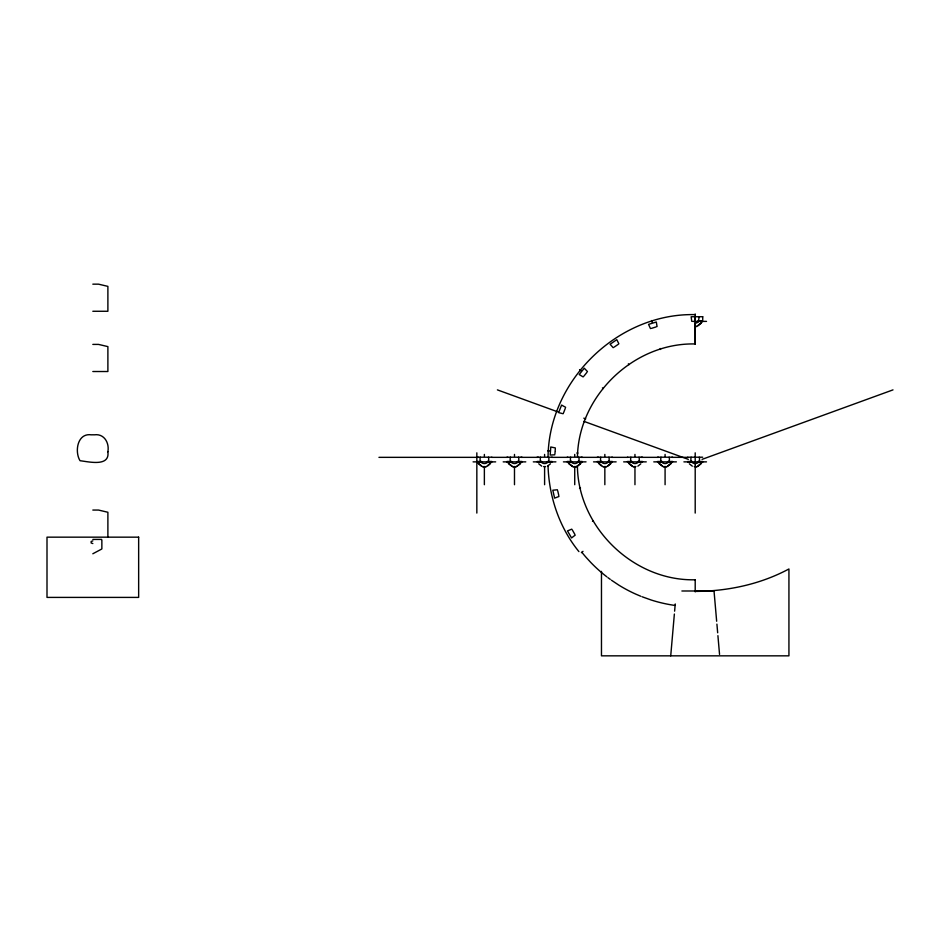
<?xml version="1.0" encoding="UTF-8"?>
<svg xmlns="http://www.w3.org/2000/svg" width="940" height="940" viewBox="0 0 940 940"><rect width="100%" height="100%" fill="white"/><g stroke="black" fill="none" stroke-linecap="round" stroke-linejoin="round"><path stroke-width="1.41" d="M702.732 319.659L702.732 316.733M699.254 316.733L698.161 322.173L695.212 323.442M488.424 457.204C490.88 465.7 477.849 465.7 480.316 457.204M518.539 457.204C521.007 465.7 507.964 465.7 510.432 457.204M548.654 457.204C551.122 465.7 538.091 465.7 540.547 457.204M577.454 456.723C578.652 395.611 634.018 342.489 695.201 343.958L695.201 318.272L695.201 320.094M578.782 457.204C581.237 465.7 568.207 465.7 570.674 457.204M608.897 457.204C611.364 465.7 598.322 465.7 600.789 457.204M639.012 457.204C641.48 465.7 628.449 465.7 630.905 457.204M669.139 457.204C671.595 465.7 658.564 465.7 661.032 457.204M699.254 457.204C701.722 465.7 688.679 465.7 691.147 457.204M548.055 456.816C548.889 380.007 618.344 312.797 695.201 314.63M554.941 453.762L555.07 452.175M555.129 451.376L555.305 448.979M670.725 655.838L674.368 614.043M674.615 611.164L675.249 603.962M702.732 320.987L698.091 320.987M563.565 412.789L565.316 408.312M491.902 461.47L487.249 461.47M522.017 461.47L517.364 461.47M552.133 461.47L547.491 461.47M582.26 461.47L577.606 461.47M612.375 461.47L607.722 461.47M642.49 461.47L637.849 461.47M672.605 461.47L667.964 461.47M702.732 461.47L698.079 461.47M583.881 376.164L586.877 372.416M575.233 535.107L571.543 537.938L567.49 530.912L571.779 529.138M701.076 323.313L698.115 325.687M490.234 463.784L487.86 465.841M520.361 463.784L516.788 466.393M550.476 463.784L547.503 466.158M580.591 463.784L577.031 466.393M610.718 463.784L607.745 466.158M640.833 463.784L637.861 466.158M670.948 463.784L667.388 466.393M701.076 463.784L698.103 466.158M696.575 326.673L702.732 321.386M485.721 467.133L491.902 461.869A5.687 0.74 -41.3 0 0 491.608 461.74L489.693 461.869A5.722 3.196 -26.8 0 0 487.93 461.752L487.249 461.869M515.837 467.133L522.017 461.869A5.687 0.74 -41.3 0 0 521.723 461.74L519.808 461.869A5.722 3.196 -26.8 0 0 518.046 461.752L517.364 461.869M576.079 467.133L582.26 461.869A5.687 0.74 -41.3 0 0 581.966 461.74L580.051 461.869A5.722 3.196 -26.8 0 0 578.288 461.752L577.606 461.869M606.194 467.133L612.375 461.869A5.687 0.74 -41.3 0 0 612.081 461.74L610.166 461.869A5.722 3.196 -26.8 0 0 608.403 461.752L607.722 461.869M666.436 467.133L672.605 461.869A5.687 0.74 -41.3 0 0 672.323 461.74M696.552 467.133L702.732 461.869M581.39 552.626L583 551.345M614.09 347.154L618.062 344.451M592.447 521.195L593.34 520.678M558.971 496.496L554.612 498.118L552.814 490.21L557.432 489.775M92.825 553.778L101.861 548.96L101.861 540.159L101.544 539.419L92.825 539.419M702.415 321.292L700.535 321.386A5.722 3.196 -26.9 0 0 698.773 321.269M672.288 461.775L670.408 461.869M702.403 461.775L700.523 461.869A5.722 3.196 -26.8 0 0 698.761 461.752M702.062 459.366L893 389.877M651.502 328.354L656.085 326.932M477.731 461.775L477.168 461.775A5.687 0.729 40.7 0 0 476.827 461.857M579.522 488.271L580.52 488.048M554.812 454.807L550.182 455.066L550.781 446.982L555.329 447.934M640.293 461.869L642.173 461.775A5.687 0.74 -41.3 0 1 642.478 461.881M698.091 321.398L698.761 321.292M547.491 461.869L548.161 461.775A5.722 3.196 -26.8 0 1 549.947 461.846L551.815 461.775A5.687 0.74 -41.3 0 1 552.121 461.881M637.849 461.869L638.507 461.775A5.722 3.196 -26.8 0 1 640.305 461.846M667.964 461.869L668.634 461.775A5.722 3.196 -26.8 0 1 670.42 461.846M698.079 461.869L698.749 461.775M481.491 461.47L476.839 461.47M511.607 461.47L506.954 461.47M541.722 461.47L537.081 461.47M571.849 461.47L567.196 461.47M601.964 461.47L597.311 461.47M632.08 461.47L627.438 461.47M662.195 461.47L657.553 461.47M692.322 461.47L687.669 461.47M695.201 591.401C727.584 591.248 760.272 584.363 788.93 568.97L788.93 655.838L601.471 655.838L601.471 571.379M702.709 316.733L691.147 316.745L691.758 321.351M692.803 321.41L706.504 321.386M695.142 326.133L696.164 326.133M92.825 284.162L98.512 284.162L107.888 286.371L107.888 311.269L92.825 311.269M92.825 344.404L98.512 344.404L107.888 346.613L107.888 371.512L92.825 371.512M476.862 457.204L491.879 457.204M506.977 457.204L521.994 457.204M537.093 457.204L552.121 457.204M567.22 457.204L582.236 457.204M597.335 457.204L612.351 457.204M627.45 457.204L642.478 457.204M657.565 457.204L672.593 457.204M687.692 457.204L702.709 457.204M378.949 457.345L478.507 457.345M491.69 457.345L507.8 457.345M520.971 457.345L538.538 457.345M551.721 457.345L567.819 457.345M581.002 457.345L598.569 457.345M611.74 457.345L627.85 457.345M641.033 457.345L658.599 457.345M671.771 457.345L687.88 457.345M473.079 461.869L495.662 461.869M503.194 461.869L525.777 461.869M533.309 461.869L555.904 461.869M563.436 461.869L586.019 461.869M593.551 461.869L616.135 461.869M623.667 461.869L646.262 461.869M653.782 461.869L676.377 461.869M683.909 461.869L706.492 461.869M483.43 466.604L485.31 466.604M513.546 466.604L515.426 466.604M543.661 466.604L545.553 466.604M573.776 466.604L575.668 466.604M603.903 466.604L605.783 466.604M634.018 466.604L635.91 466.604M664.134 466.604L666.025 466.604M694.261 466.604L696.141 466.604M92.825 510.056L98.512 510.056L107.888 512.265L107.888 537.163M92.825 540.899L91.157 541.464L91.157 542.968L92.825 543.543M681.888 590.99L714.024 590.99L716.656 621.246M695.201 579.78C633.548 581.284 577.9 527.317 577.407 465.723M547.715 450.812L549.583 450.953M576.878 453.01L577.9 453.08M563.13 413.741L558.63 412.625L561.591 405.07L565.657 407.326M692.322 461.869L691.652 461.775A5.722 3.149 26.2 0 0 689.889 461.881M662.195 461.869L661.537 461.775A5.722 3.149 26.2 0 0 659.774 461.881M632.08 461.869L631.41 461.775A5.722 3.149 26.2 0 0 629.659 461.881M601.964 461.869L601.295 461.775A5.722 3.149 26.2 0 0 599.532 461.881M571.849 461.869L571.179 461.775A5.722 3.149 26.2 0 0 569.417 461.881M541.722 461.869L541.052 461.775A5.722 3.149 26.2 0 0 539.302 461.881M511.607 461.869L510.937 461.775A5.722 3.149 26.2 0 0 509.174 461.881M481.491 461.869L480.822 461.775A5.722 3.149 26.2 0 0 479.059 461.881M497.401 389.877L557.843 411.873M583.94 421.367L688.327 459.366M642.079 596.759L651.209 600.014A144.372 144.372 0 0 0 674.885 605.419M687.998 461.775L688.562 461.775A5.722 2.139 37 0 1 689.854 461.834M662.77 466.393L659.21 463.784M572.413 466.393L568.853 463.784M512.183 466.393L508.622 463.784M583.811 418.159L585.702 418.899M583.176 376.94L579.205 374.543L584.269 368.21L587.476 371.559M640.81 596.265L635.969 594.209A142.257 142.257 0 0 1 618.779 585.091L611.4 580.18M692.298 466.158L689.326 463.784M632.068 466.158L629.095 463.784M541.71 466.158L538.738 463.784M481.468 466.158L478.495 463.784M601.353 465.841L598.98 463.784M607.968 577.677L610.26 579.346M606.888 576.843L604.726 575.163A143.033 143.033 0 0 1 590.766 562.437L586.102 557.361A143.091 143.091 0 0 1 581.872 552.309M579.569 369.643L581.026 370.818M602.423 387.903L603.221 388.537M613.197 347.706L610.095 344.24L616.793 339.669L618.884 343.817M663.722 467.133L657.553 461.869A5.687 0.729 40.7 0 1 657.918 461.81L658.435 461.775A5.722 2.139 37 0 1 659.727 461.834M633.607 467.133L627.438 461.869A5.687 0.729 40.7 0 1 627.803 461.81L628.32 461.775A5.722 2.139 37 0 1 629.612 461.834M603.492 467.133L597.311 461.869A5.687 0.729 40.7 0 1 597.687 461.81L598.204 461.775A5.722 2.139 37 0 1 599.497 461.834M573.365 467.133L567.196 461.869A5.687 0.729 40.7 0 1 567.56 461.81L568.089 461.775A5.722 2.139 37 0 1 569.381 461.834M513.134 467.133L506.954 461.869A5.687 0.729 40.7 0 1 507.33 461.81L507.847 461.775A5.722 2.139 37 0 1 509.139 461.834M476.839 461.869L483.007 467.133M578.911 551.604C559.429 527.716 549.019 496.825 548.055 466.134M628.378 363.815L628.954 364.661M650.492 328.612L648.553 324.382L656.296 321.997L657.072 326.579M572.354 530.019L574.751 534.178M651.608 320.54L652.16 322.326M660.232 348.493L660.526 349.469M557.726 490.786L558.795 495.462M716.914 624.136L717.667 632.773M717.913 635.663L719.547 654.393M695.201 313.972L695.201 317.532M695.212 322.913L695.248 344.24M695.201 452.833L695.201 513.076M695.201 579.816L695.201 591.847M665.085 454.431L665.085 456.311M665.085 466.828L665.085 484.711M634.958 454.431L634.958 456.311M634.958 466.828L634.958 484.711M604.843 454.431L604.843 456.311M604.843 466.828L604.843 484.711M574.728 454.431L574.728 456.311M574.728 466.828L574.728 484.711M544.601 454.431L544.601 456.311M544.601 466.828L544.601 484.711M514.486 454.431L514.486 456.311M514.486 466.828L514.486 484.711M484.37 454.431L484.37 456.311M484.37 466.828L484.37 484.711M476.839 452.833L476.839 513.076M702.45 321.257A5.687 0.74 -41.4 0 1 702.721 321.398M477.708 461.752A5.722 2.139 37 0 1 479.024 461.834M539.255 461.834A5.722 2.139 37 0 0 537.95 461.752L537.398 461.775A5.687 0.729 40.7 0 0 537.057 461.857M702.439 461.74A5.687 0.74 -41.3 0 1 702.709 461.881M687.657 461.857A5.687 0.729 40.7 0 1 688.045 461.81M107.877 451.764C110.027 467.004 89.077 461.798 80.053 460.718C74.472 451.893 77.233 432.799 91.309 434.821A47.87 47.87 0 0 1 94.329 434.821C104.211 433.399 109.557 443.01 107.877 451.764M138.65 537.163L47 537.163L47 597.405L138.65 597.405L138.65 537.163"/></g></svg>
